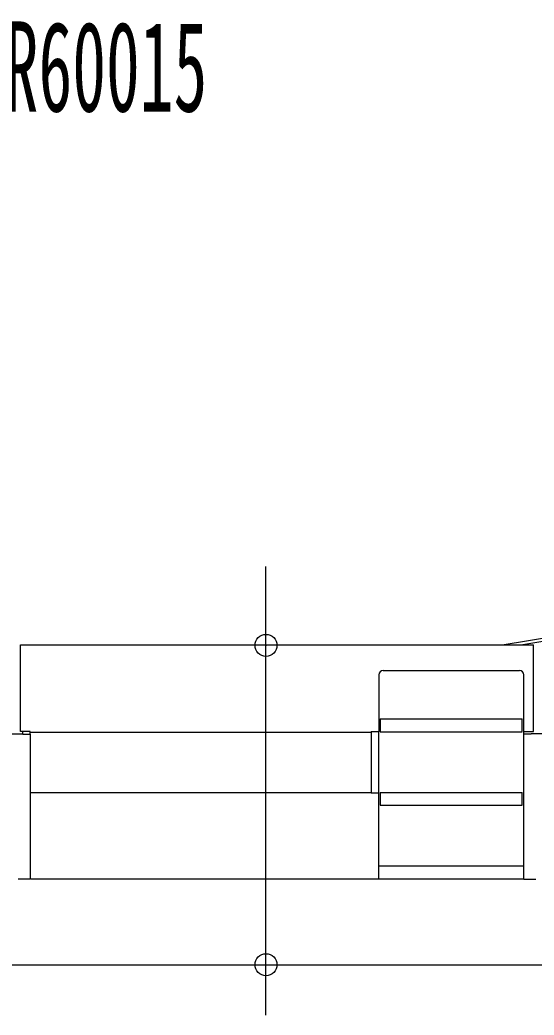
# Model space of a CAD drawing. Units: millimetres, scale not verified. Extents: x -30259 to 29445, y -25513 to 25927.
# Drawn here: x -25395 to -23055, y -25248 to -20717 of the extents above; entities that cross this region are included whole.
import ezdxf
from ezdxf.enums import TextEntityAlignment as Align

# ---------------------------------------------------------------- set-up
doc = ezdxf.new("R2010")
doc.units = ezdxf.units.MM
doc.header["$LTSCALE"] = 200
doc.header["$PDMODE"] = 32
doc.header["$PDSIZE"] = 100
doc.layers.add('0-0_0', color=7, linetype='Continuous')
doc.styles.add('ＭＳ ゴシック', font='')
doc.styles.get('ＭＳ ゴシック').set_extended_font_data('MS Gothic')

msp = doc.modelspace()

# ---------------------------------------------------------------- linework, layer by layer
at = {"layer": '0-0_0'}
for p, q in [((-24274.7, -25248), (-24274.7, -23206.3)), ((-23200.4, -23562.9), (-22838.4, -23502.4)), ((-23115.6, -23562.9), (-22762.8, -23503.9)), ((-25391.6, -23957.5), (-25391.6, -23562.9)), ((-25391.6, -23562.9), (-23057.6, -23562.9)), ((-23057.6, -23957.5), (-23057.6, -23562.9)), ((-23741.6, -23679.5), (-23121.6, -23679.5)), ((-23761.6, -23699.5), (-23761.6, -23957.5)), ((-23101.6, -23957.5), (-23101.6, -23699.5)), ((-23754.6, -23898.8), (-23754.6, -23957.9)), ((-23754.6, -23898.8), (-23108.6, -23898.8)), ((-23686.1, -23898.3), (-23686.1, -23898.7)), ((-23663.1, -23898.3), (-23663.1, -23898.7)), ((-23108.6, -23957.5), (-23108.6, -23898.8)), ((-25457.6, -23966.8), (-25381.5, -23966.8)), ((-25347.6, -23957.5), (-25391.6, -23957.5)), ((-25381.5, -23966.8), (-25381.5, -23968.4)), ((-25381.5, -23968.4), (-25346, -23968.4)), ((-25380.8, -23968.4), (-25380.8, -23957.5)), ((-25347.6, -23959.1), (-25347.6, -23957.5)), ((-25347.6, -23968.4), (-25347.6, -23957.5)), ((-25347.6, -23959.1), (-23795.6, -23959.1)), ((-25346, -24627.4), (-25346, -23968.4)), ((-23795.6, -23957.5), (-23761.6, -23957.5)), ((-23795.6, -23957.5), (-23795.6, -23959.1)), ((-23794.8, -24235.4), (-23794.8, -23957.5)), ((-23761.6, -24235.4), (-23761.6, -23957.5)), ((-23754.6, -23957.9), (-23108.6, -23957.9)), ((-23101.6, -23957.5), (-23057.6, -23957.5)), ((-23101.6, -23968.4), (-23101.6, -23957.5)), ((-23101.6, -24629), (-23101.6, -23968.4)), ((-23067.6, -23968.4), (-23101.6, -23968.4)), ((-22991.6, -23966.8), (-23067.6, -23966.8)), ((-23067.6, -23968.4), (-23067.6, -23966.8)), ((-25346, -24235.4), (-25344.4, -24235.4)), ((-25344.4, -24233.8), (-23795.6, -24233.8)), ((-25344.4, -24235.4), (-25344.4, -24233.8)), ((-23795.6, -24235.4), (-23795.6, -24233.8)), ((-23795.6, -24235.4), (-23761.6, -24235.4)), ((-23761.6, -24629), (-23761.6, -24235.4)), ((-23754.6, -24233.8), (-23108.6, -24233.8)), ((-23754.6, -24233.8), (-23754.6, -24292.9)), ((-23108.6, -24292.5), (-23108.6, -24233.8)), ((-23754.6, -24292.9), (-23108.6, -24292.9)), ((-23761.6, -24568.8), (-23101.6, -24568.8)), ((-25347.6, -24629), (-25402.6, -24629)), ((-25346, -24627.4), (-25347.6, -24627.4)), ((-25347.6, -24629), (-25347.6, -24627.4)), ((-25344.4, -24627.4), (-25346, -24627.4)), ((-25344.4, -24629), (-25344.4, -24627.4)), ((-23761.6, -24629), (-25344.4, -24629)), ((-23761.6, -24627.4), (-23101.6, -24627.4)), ((-23101.6, -24629), (-23046.6, -24629)), ((-30259.3, -25018.6), (-18409.7, -25018.6))]:
    msp.add_line(p, q, dxfattribs=at)
for centre, start, end in [((-23741.6, -23699.5), 90, 180), ((-23121.6, -23699.5), 0, 90)]:
    msp.add_arc(centre, 20, start, end, dxfattribs=at)
for p in [(-24274.7, -23564.6), (-24274.7, -25018.6)]:
    msp.add_point(p, dxfattribs=at)

# ---------------------------------------------------------------- texts
at = {"layer": '0-0_0', "style": 'ＭＳ ゴシック', "width": 0.55}
msp.add_text('GR60015', height=410.6, dxfattribs=at).set_placement((-25617.2, -21257.5), align=Align.BOTTOM_LEFT)

doc.saveas('drawing.dxf')
